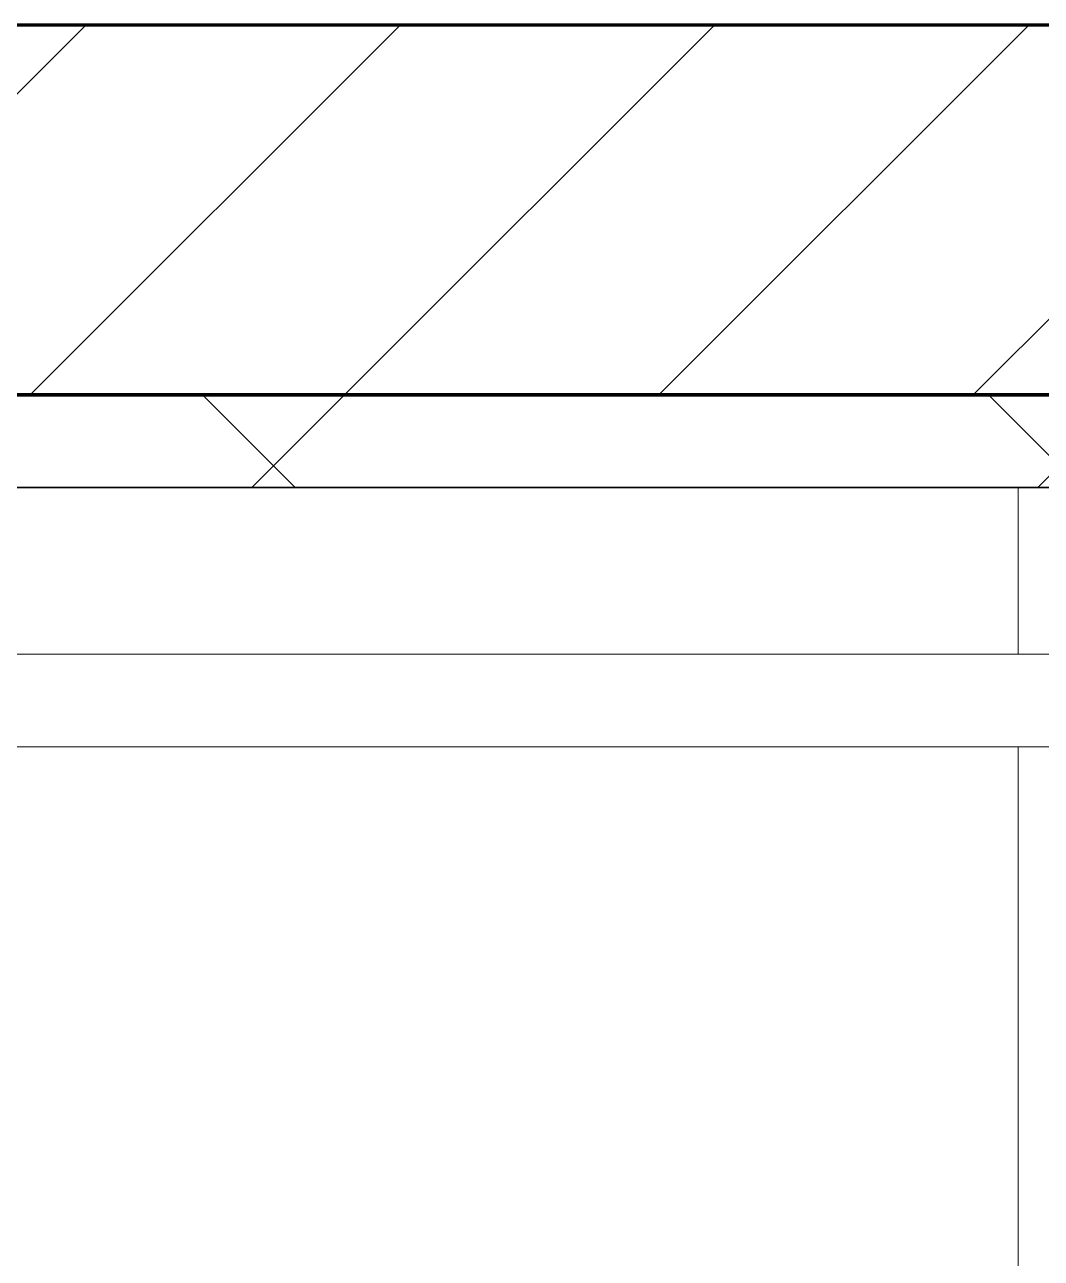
# Model space of a CAD drawing. Header units: millimetres. Extents: x -794868 to -715506, y -16735 to 22434.
# Drawn here: x -722444 to -721895, y 3603 to 4269 of the extents above; entities that cross this region are included whole.
import ezdxf

# ---------------------------------------------------------------- set-up
doc = ezdxf.new("R2010")
doc.units = ezdxf.units.MM
for name, color, linetype, lineweight in [('A-GLAZ-CURT', 2, 'Continuous', 9), ('A-WALL', 5, 'Continuous', 35), ('A-WALL-FNSH', 2, 'Continuous', 35), ('A-WALL-PATT', 1, 'Continuous', 35)]:
    doc.layers.add(name, color=color, linetype=linetype, lineweight=lineweight)

# ---------------------------------------------------------------- blocks, each defined once
blk = doc.blocks.new('System Panel - DPA-AR_Metal Ceiling Rectangular Panel-V13-4262-01 ENLARGED UPPER PLATFORM LEVEL - REFLECTED CEILING PLAN - SHEET 3')
at = {"layer": 'A-GLAZ-CURT'}
for p, q in [((-721907.37, 4019.02), (-724307.37, 4019.02)), ((-724307.37, 4019.02), (-721907.37, 4019.02)), ((-721907.37, 3929.03), (-721907.37, 4019.02)), ((-721907.37, 4019.02), (-721907.37, 3929.03)), ((-724307.37, 3929.03), (-721907.37, 3929.03)), ((-721907.37, 3929.03), (-724307.37, 3929.03))]:
    blk.add_line(p, q, dxfattribs=at)
blk = doc.blocks.new('System Panel - DPA-AR_Metal Ceiling Rectangular Panel-V14-4262-01 ENLARGED UPPER PLATFORM LEVEL - REFLECTED CEILING PLAN - SHEET 3')
at = {"layer": 'A-GLAZ-CURT'}
for p, q in [((-720978.37, 4019.02), (-721907.37, 4019.02)), ((-721907.37, 4019.02), (-721907.37, 3929.03)), ((-721907.37, 3929.03), (-721907.37, 4019.02)), ((-721907.37, 4019.02), (-720978.37, 4019.02)), ((-721907.37, 3929.03), (-720978.37, 3929.03)), ((-720978.37, 3929.03), (-721907.37, 3929.03))]:
    blk.add_line(p, q, dxfattribs=at)
blk = doc.blocks.new('System Panel - DPA-AR_Metal Ceiling Rectangular Panel-V22-4262-01 ENLARGED UPPER PLATFORM LEVEL - REFLECTED CEILING PLAN - SHEET 3')
at = {"layer": 'A-GLAZ-CURT'}
for p, q in [((-773182.37, 3879.03), (-775582.37, 3879.03)), ((-775582.37, 3879.03), (-773182.37, 3879.03)), ((-773182.37, 3279.03), (-773182.37, 3879.03)), ((-773182.37, 3879.03), (-773182.37, 3279.03))]:
    blk.add_line(p, q, dxfattribs=at)
blk = doc.blocks.new('System Panel - DPA-AR_Metal Ceiling Rectangular Panel-V27-4262-01 ENLARGED UPPER PLATFORM LEVEL - REFLECTED CEILING PLAN - SHEET 3')
at = {"layer": 'A-GLAZ-CURT'}
for p, q in [((-720978.37, 3879.03), (-721907.37, 3879.03)), ((-721907.37, 3879.03), (-721907.37, 3279.03)), ((-721907.37, 3279.03), (-721907.37, 3879.03)), ((-721907.37, 3879.03), (-720978.37, 3879.03))]:
    blk.add_line(p, q, dxfattribs=at)
blk = doc.blocks.new('PPLS-PP19_Custom Tile Pattern - Custom Tile Pattern-V75-4262-01 ENLARGED UPPER PLATFORM LEVEL - REFLECTED CEILING PLAN - SHEET 3')
at = {"layer": 'A-GLAZ-CURT'}
for p, q in [((-300, 0), (300, 0)), ((300, 0), (-300, 0)), ((195.99, 0), (213.31, 0)), ((213.31, 0), (195.99, 0)), ((230.06, 0), (300, 0)), ((-300, -50), (300, -50)), ((300, -50), (-300, -50))]:
    blk.add_line(p, q, dxfattribs=at)
for points, knots in [([(31.18, 0), (25.97, 0), (11.99, 0), (-16.92, 0), (-47.42, 0), (-65.77, 0), (-66.37, 0), (-66.38, 0)], [-4496.803627, -4496.803627, -4496.803627, -4496.803627, -4222.080604, -3745.412743, -2981.410125, -2542.574734, -2498.224237, -2498.224237, -2498.224237, -2498.224237]), ([(-36.78, 0), (-32.43, 0), (-19.22, 0), (8.83, 0), (43.36, 0), (70.92, 0), (82.12, 0), (83.66, 0)], [-6191.144455, -6191.144455, -6191.144455, -6191.144455, -5862.463379, -5340.621928, -4573.028122, -4094.177415, -3869.465285, -3869.465285, -3869.465285, -3869.465285]), ([(30.82, 0), (29.27, 0), (20.14, 0), (3.54, 0), (-16.58, 0), (-34.76, 0), (-36.04, 0)], [-10462.034656, -10462.034656, -10462.034656, -10462.034656, -10363.088938, -9884.23066, -9424.652049, -9182.880979, -9182.880979, -9182.880979, -9182.880979]), ([(45.21, 0), (44.06, 0), (37.17, 0), (24.74, 0), (2.64, 0), (-17.84, 0), (-30.57, 0), (-31.82, 0), (-32, 0)], [-4163.150107, -4163.150107, -4163.150107, -4163.150107, -4098.545751, -3766.694881, -3333.063701, -2994.501669, -2698.150104, -2614.070998, -2614.070998, -2614.070998, -2614.070998]), ([(-28.57, 0), (-26.93, 0), (-20.29, 0), (-11.45, 0), (2.08, 0), (13.15, 0), (21.24, 0), (24.62, 0), (24.72, 0), (24.72, 0)], [-5361.429781, -5361.429781, -5361.429781, -5361.429781, -5261.36855, -5050.479954, -4785.90057, -4596.498881, -4445.288762, -4384.376941, -4376.041937, -4376.041937, -4376.041937, -4376.041937]), ([(76.63, 0), (74.8, 0), (67.65, 0), (53.52, 0), (37, 0), (24.07, 0), (12.82, 0), (-2.9, 0), (-15.59, 0), (-21.25, 0)], [-3095.572228, -3095.572228, -3095.572228, -3095.572228, -2950.589685, -2634.532728, -2313.748533, -2106.613311, -1925.670641, -1617.263037, -1290.787923, -1290.787923, -1290.787923, -1290.787923]), ([(-21.22, 0), (-19.38, 0), (-10.97, 0), (8.61, 0), (15.02, 0), (22.91, 0), (31, 0), (39.04, 0), (51.19, 0), (58.74, 0), (61.34, 0), (61.45, 0)], [-2989.152759, -2989.152759, -2989.152759, -2989.152759, -2864.387349, -2439.246196, -2084.094819, -1956.422387, -1818.904206, -1645.594513, -1443.202566, -1228.752106, -1120.932285, -1120.932285, -1120.932285, -1120.932285]), ([(-20.6, 0), (-13.44, 0), (6.18, 0), (22.06, 0), (37.44, 0), (45.92, 0), (57.76, 0), (64.47, 0), (72.74, 0), (75.22, 0), (76.03, 0), (76.21, 0)], [-2129.983776, -2129.983776, -2129.983776, -2129.983776, -1716.209403, -1206.526904, -1089.329421, -901.315459, -753.071572, -495.328968, -421.953223, -334.951786, -290.452333, -290.452333, -290.452333, -290.452333]), ([(-15.19, 0), (-13.07, 0), (7.48, 0), (42.82, 0), (88.72, 0), (120.63, 0), (138.28, 0), (138.53, 0)], [-461.142613, -461.142613, -461.142613, -461.142613, -429.606584, -390.253598, -346.313304, -291.370682, -290.5735, -290.5735, -290.5735, -290.5735]), ([(-2.63, 0), (-2.47, 0), (-1.22, 0), (4.92, 0), (15.97, 0), (22.54, 0), (24.49, 0)], [-226.825321, -226.825321, -226.825321, -226.825321, -220.269177, -206.416616, -198.214427, -187.717507, -187.717507, -187.717507, -187.717507]), ([(103.09, 0), (101.08, 0), (86.31, 0), (63.34, 0), (35.84, 0), (12, 0), (3.08, 0), (-1.67, 0), (-2.25, 0)], [-375.435014, -375.435014, -375.435014, -375.435014, -369.147452, -330.153101, -307.516438, -285.83788, -246.234814, -234.646884, -234.646884, -234.646884, -234.646884]), ([(24.69, 0), (24.54, 0), (20.99, 0), (15.48, 0), (10.8, 0), (9.63, 0)], [-4368.572414, -4368.572414, -4368.572414, -4368.572414, -4306.476363, -4080.000647, -3772.857994, -3772.857994, -3772.857994, -3772.857994]), ([(18.16, 0), (19.15, 0), (24.25, 0), (25.66, 0), (26.12, 0)], [-5700.113719, -5700.113719, -5700.113719, -5700.113719, -5554.232259, -5302.431367, -5302.431367, -5302.431367, -5302.431367]), ([(114.39, 0), (114.2, 0), (112.08, 0), (105.42, 0), (92.38, 0), (85.59, 0), (74.4, 0), (62.26, 0), (51.85, 0), (43.81, 0), (29.53, 0), (20.67, 0), (18.85, 0), (18.16, 0)], [-8148.58938, -8148.58938, -8148.58938, -8148.58938, -8105.191388, -7723.759874, -7531.75727, -7135.649961, -6924.452779, -6738.82075, -6548.303034, -6314.283804, -6135.05769, -5972.647715, -5832.674503, -5832.674503, -5832.674503, -5832.674503]), ([(27.44, 0), (27.9, 0), (29.54, 0), (36.16, 0), (42, 0), (45.26, 0)], [-5037.309798, -5037.309798, -5037.309798, -5037.309798, -4887.603822, -4705.298446, -4507.066662, -4507.066662, -4507.066662, -4507.066662]), ([(27.89, 0), (29.09, 0), (33.2, 0), (41.34, 0), (46.26, 0)], [-147.777612, -147.777612, -147.777612, -147.777612, -135.792042, -119.93104, -119.93104, -119.93104, -119.93104]), ([(136.44, 0), (121.66, 0), (86.93, 0), (51.16, 0), (31.18, 0)], [-106.750556, -106.750556, -106.750556, -106.750556, -59.610984, 0, 0, 0, 0]), ([(168.37, 0), (167.68, 0), (162.47, 0), (147.02, 0), (109.77, 0), (76.86, 0), (57.82, 0), (46.51, 0), (41.18, 0), (36.02, 0), (35.54, 0), (35.54, 0)], [-543.375029, -543.375029, -543.375029, -543.375029, -530.793311, -458.593899, -401.860199, -357.622665, -341.267687, -334.000314, -326.15566, -319.318397, -317.489778, -317.489778, -317.489778, -317.489778]), ([(36.29, 0), (37.77, 0), (48.82, 0), (64.79, 0), (95.91, 0), (124.45, 0), (132.42, 0), (134.6, 0)], [-314.598523, -314.598523, -314.598523, -314.598523, -305.899624, -287.17622, -249.500363, -194.761443, -152.241002, -152.241002, -152.241002, -152.241002]), ([(46.23, 0), (48.46, 0), (57.59, 0), (71.67, 0), (84.83, 0), (86.01, 0), (92.51, 0), (94.33, 0)], [-4487.565867, -4487.565867, -4487.565867, -4487.565867, -4353.683244, -3960.84581, -3759.045785, -3336.541051, -2783.776468, -2783.776468, -2783.776468, -2783.776468]), ([(70.61, 0), (66.16, 0), (57.39, 0), (48.81, 0), (46.24, 0)], [-4647.237329, -4647.237329, -4647.237329, -4647.237329, -4326.416877, -4182.592852, -4182.592852, -4182.592852, -4182.592852]), ([(46.36, 0), (46.77, 0), (53.59, 0), (71.92, 0), (100.57, 0), (116.36, 0), (128.63, 0), (128.95, 0)], [-119.819685, -119.819685, -119.819685, -119.819685, -118.513713, -97.899267, -63.759246, -39.050993, -35.895543, -35.895543, -35.895543, -35.895543]), ([(53.18, 0), (53.06, 0), (52.27, 0), (49.47, 0), (47.03, 0)], [-622.740158, -622.740158, -622.740158, -622.740158, -566.066452, -373.644095, -373.644095, -373.644095, -373.644095]), ([(61.47, 0), (61.47, 0), (61.21, 0), (54.61, 0), (53.71, 0), (53.56, 0)], [-1113.311073, -1113.311073, -1113.311073, -1113.311073, -1096.402191, -891.204116, -747.28819, -747.28819, -747.28819, -747.28819]), ([(76.22, 0), (75.58, 0), (73.64, 0), (71.05, 0), (70.61, 0)], [-193.634889, -193.634889, -193.634889, -193.634889, -31.537676, 0, 0, 0, 0]), ([(94.4, 0), (94.4, 0), (94.64, 0), (99.11, 0), (108.97, 0), (120.79, 0), (139.94, 0), (160.7, 0), (175.86, 0), (182.04, 0)], [-2348.345796, -2348.345796, -2348.345796, -2348.345796, -2310.419338, -2233.599744, -2052.234781, -1843.028543, -1530.39897, -1095.004608, -676.539472, -676.539472, -676.539472, -676.539472]), ([(129.02, 0), (129.02, 0), (124.41, 0), (122.35, 0), (114.96, 0), (108.04, 0), (103.09, 0)], [-35.386604, -35.386604, -35.386604, -35.386604, -31.430235, -22.807238, -15.488593, 0, 0, 0, 0]), ([(157.9, 0), (156.77, 0), (151.67, 0), (143.29, 0), (134.04, 0), (126.24, 0), (118.6, 0), (114.23, 0), (111.98, 0), (105.66, 0), (105.23, 0), (105.23, 0)], [-10292.955006, -10292.955006, -10292.955006, -10292.955006, -10098.273015, -9847.788484, -9677.714971, -9567.007022, -9453.21225, -9220.200448, -9012.77275, -8966.157302, -8929.495943, -8929.495943, -8929.495943, -8929.495943]), ([(105.26, 0), (105.52, 0), (111.01, 0), (112.65, 0), (113.59, 0)], [-8920.561005, -8920.561005, -8920.561005, -8920.561005, -8814.835624, -8577.462505, -8577.462505, -8577.462505, -8577.462505]), ([(128.58, 0), (128.8, 0), (130.16, 0), (139.26, 0), (152.67, 0), (161.24, 0), (162.19, 0), (162.75, 0)], [-633.326174, -633.326174, -633.326174, -633.326174, -627.736123, -618.981161, -602.094757, -592.980799, -581.414464, -581.414464, -581.414464, -581.414464]), ([(137.1, 0), (136, 0), (133.64, 0), (129.87, 0), (129.11, 0)], [-670.405967, -670.405967, -670.405967, -670.405967, -651.020627, -640.742133, -640.742133, -640.742133, -640.742133]), ([(181.19, 0), (180.65, 0), (176.82, 0), (171, 0), (161.95, 0), (161.28, 0), (158.35, 0), (157.85, 0), (157.77, 0)], [-11150.701257, -11150.701257, -11150.701257, -11150.701257, -11105.624034, -10839.086983, -10768.332124, -10666.779182, -10580.760289, -10550.278881, -10550.278881, -10550.278881, -10550.278881]), ([(300, 0), (286.53, 0), (254.22, 0), (207.11, 0), (177.41, 0), (159.34, 0), (158.33, 0), (158.3, 0)], [-285.253232, -285.253232, -285.253232, -285.253232, -244.693688, -187.987675, -143.776725, -129.632772, -123.352749, -123.352749, -123.352749, -123.352749]), ([(159.07, 0), (159.13, 0), (160.84, 0), (165.21, 0), (174.15, 0), (185.98, 0), (208.82, 0), (219.42, 0), (230.06, 0)], [-115.643202, -115.643202, -115.643202, -115.643202, -114.681583, -87.660824, -65.295536, -41.623857, -24.459831, 0, 0, 0, 0]), ([(162.75, 0), (165.4, 0), (170.91, 0), (172.61, 0), (172.61, 0)], [-111.264224, -111.264224, -111.264224, -111.264224, -56.742688, -19.085662, -19.085662, -19.085662, -19.085662]), ([(181.98, 0), (180.66, 0), (177.83, 0), (174.27, 0), (169.67, 0), (168.99, 0)], [-8334.391347, -8334.391347, -8334.391347, -8334.391347, -8253.978395, -8152.463617, -8069.855175, -8069.855175, -8069.855175, -8069.855175]), ([(171.51, 0), (176.48, 0), (193.23, 0), (201.73, 0), (208.81, 0), (213.9, 0), (241.96, 0), (266.73, 0), (281.71, 0), (291.71, 0), (296.52, 0), (297.86, 0), (298.09, 0)], [-7971.819559, -7971.819559, -7971.819559, -7971.819559, -7784.112253, -7606.717214, -7289.299508, -7042.621073, -6582.165592, -6068.460911, -5766.029927, -5566.724884, -5280.360606, -5199.253518, -5199.253518, -5199.253518, -5199.253518]), ([(182.01, 0), (184.35, 0), (191.3, 0), (201.08, 0), (207.47, 0), (213.96, 0), (215.11, 0)], [-245.121146, -245.121146, -245.121146, -245.121146, -237.955587, -223.92608, -215.862851, -208.75215, -208.75215, -208.75215, -208.75215]), ([(215.22, 0), (214.62, 0), (210.55, 0), (203.98, 0), (191.7, 0), (183.61, 0), (182.01, 0)], [-203.825446, -203.825446, -203.825446, -203.825446, -198.527383, -184.406837, -162.427601, -157.007271, -157.007271, -157.007271, -157.007271]), ([(193.8, 0), (193.33, 0), (190.51, 0), (186.54, 0), (182.05, 0)], [-11665.349007, -11665.349007, -11665.349007, -11665.349007, -11565.880756, -11175.29977, -11175.29977, -11175.29977, -11175.29977]), ([(182.65, 0), (184.59, 0), (189.6, 0), (193.62, 0), (194.69, 0), (194.79, 0)], [-662.803921, -662.803921, -662.803921, -662.803921, -529.74427, -295.064701, -265.121568, -265.121568, -265.121568, -265.121568]), ([(247.1, 0), (246.76, 0), (245.04, 0), (238.34, 0), (226.56, 0), (221.1, 0), (202.3, 0), (188.82, 0), (182.68, 0)], [-9649.085549, -9649.085549, -9649.085549, -9649.085549, -9581.591397, -9406.094246, -9221.510254, -9016.44624, -8717.832359, -8348.542888, -8348.542888, -8348.542888, -8348.542888]), ([(300, 0), (288.22, 0), (262, 0), (230.43, 0), (219.94, 0), (219.02, 0)], [-12528.858583, -12528.858583, -12528.858583, -12528.858583, -11905.454923, -11162.864862, -10856.732305, -10856.732305, -10856.732305, -10856.732305]), ([(219.9, 0), (220.86, 0), (227.84, 0), (242.06, 0), (246.54, 0), (246.96, 0)], [-10670.940496, -10670.940496, -10670.940496, -10670.940496, -10511.382485, -9925.173265, -9834.877357, -9834.877357, -9834.877357, -9834.877357]), ([(284.76, 0), (284.76, 0), (285.09, 0), (287.47, 0), (293.59, 0), (297.76, 0), (300, 0)], [-4110.630118, -4110.630118, -4110.630118, -4110.630118, -4053.389046, -3959.664717, -3862.421465, -3746.95702, -3746.95702, -3746.95702, -3746.95702]), ([(297.38, 0), (295.84, 0), (291.62, 0), (285.38, 0), (284.87, 0)], [-4803.172655, -4803.172655, -4803.172655, -4803.172655, -4358.271401, -4143.037883, -4143.037883, -4143.037883, -4143.037883])]:
    blk.add_open_spline(points, degree=3, knots=knots, dxfattribs=at)
for points in [[(24.49, 0), (25.23, 0), (25.72, 0), (26.04, 0)], [(46.29, 0), (41.71, 0), (36.36, 0), (30.82, 0)], [(80.35, 0), (79.57, 0), (78.27, 0), (76.63, 0)], [(84.06, 0), (83.48, 0), (82.41, 0), (81.72, 0)], [(168.74, 0), (168.74, 0), (169.81, 0), (171.51, 0)], [(181.98, 0), (177.83, 0), (173.67, 0), (169.49, 0)], [(172.07, 0), (175.08, 0), (178.11, 0), (181.16, 0)], [(195.11, 0), (194.91, 0), (194.44, 0), (193.8, 0)]]:
    blk.add_open_spline(points, degree=3, dxfattribs=at)
blk = doc.blocks.new('PPLS-PP19_Custom Tile Pattern - Custom Tile Pattern-V76-4262-01 ENLARGED UPPER PLATFORM LEVEL - REFLECTED CEILING PLAN - SHEET 3')
at = {"layer": 'A-GLAZ-CURT'}
for p, q in [((-300, 0), (300, 0)), ((300, 0), (-300, 0)), ((-293.07, 0), (-282.23, 0)), ((-282.23, 0), (-293.07, 0)), ((-281.82, 0), (-275.75, 0)), ((-275.75, 0), (-281.82, 0)), ((-222.32, 0), (-205, 0)), ((-205, 0), (-222.32, 0)), ((-300, -50), (300, -50)), ((300, -50), (-300, -50))]:
    blk.add_line(p, q, dxfattribs=at)
at = {"layer": 'A-GLAZ-CURT', "flags": 128}
for points in [[(-300, 0), (-291.56, 0), (-283.3, 0)], [(-146.51, 0), (-150.63, 0), (-155.53, 0), (-160.27, 0), (-164.95, 0), (-169.65, 0), (-174.47, 0), (-179.49, 0), (-184.81, 0), (-190.44, 0), (-196.37, 0), (-202.58, 0), (-209.04, 0), (-215.73, 0), (-222.63, 0), (-229.72, 0), (-236.97, 0), (-244.39, 0), (-251.96, 0), (-259.67, 0), (-267.51, 0), (-275.48, 0), (-283.55, 0), (-291.73, 0), (-300, 0)], [(-282.23, 0), (-275.2, 0), (-267.26, 0), (-259.45, 0), (-251.77, 0), (-244.2, 0), (-236.74, 0), (-229.36, 0), (-222.06, 0), (-214.83, 0), (-207.71, 0), (-200.76, 0), (-194.02, 0), (-187.54, 0), (-181.38, 0), (-175.58, 0), (-170.25, 0), (-165.64, 0), (-162.01, 0), (-159.53, 0), (-157.46, 0), (-154.52, 0), (-149.42, 0), (-141.84, 0), (-132.81, 0), (-126.08, 0)], [(-125.17, 0), (-128.55, 0), (-134.16, 0), (-140.03, 0), (-145.5, 0)]]:
    blk.add_lwpolyline(points, dxfattribs=at)
at = {"layer": 'A-GLAZ-CURT'}
for points, knots in [([(-300, 0), (-284.65, 0), (-236.57, 0), (-174.61, 0), (-129.95, 0), (-110.8, 0), (-99.5, 0), (-91.46, 0)], [-5323.127839, -5323.127839, -5323.127839, -5323.127839, -4502.809032, -2700.551212, -1002.059161, -460.363443, 0, 0, 0, 0]), ([(-146.48, 0), (-166.6, 0), (-208.04, 0), (-262.56, 0), (-294.48, 0), (-300, 0)], [-16805.823832, -16805.823832, -16805.823832, -16805.823832, -15131.813646, -13729.592194, -13439.944408, -13439.944408, -13439.944408, -13439.944408]), ([(-146.79, 0), (-147.98, 0), (-149.3, 0), (-158.72, 0), (-174.02, 0), (-185.59, 0), (-209.77, 0), (-232.01, 0), (-255.22, 0), (-262.59, 0), (-264.9, 0), (-265.4, 0)], [-2789.261461, -2789.261461, -2789.261461, -2789.261461, -2477.344047, -2237.412286, -2029.680487, -1755.085331, -1400.429864, -858.079193, -543.655514, -208.940337, 0, 0, 0, 0]), ([(-258.6, 0), (-257.91, 0), (-254.26, 0), (-241.25, 0), (-225.99, 0), (-213.1, 0), (-200.2, 0), (-185.8, 0), (-171.77, 0), (-158.7, 0), (-157.22, 0)], [-5722.54675, -5722.54675, -5722.54675, -5722.54675, -5657.471696, -5413.335975, -5017.494783, -4832.723979, -4666.091899, -4349.945572, -4000.813434, -3840.635403, -3840.635403, -3840.635403, -3840.635403]), ([(-133.82, 0), (-135.51, 0), (-137.8, 0), (-149.31, 0), (-162.01, 0), (-177.91, 0), (-199.46, 0), (-216.65, 0), (-231.26, 0), (-233.46, 0), (-234, 0)], [-2731.647847, -2731.647847, -2731.647847, -2731.647847, -2418.507304, -2308.929706, -2113.765672, -1763.376603, -1422.553702, -978.033455, -846.069444, -682.911962, -682.911962, -682.911962, -682.911962]), ([(-233.49, 0), (-233.44, 0), (-232.38, 0), (-230.74, 0), (-225.3, 0), (-223.63, 0)], [-455.274641, -455.274641, -455.274641, -455.274641, -440.605512, -119.536984, 0, 0, 0, 0]), ([(-223.63, 0), (-219.39, 0), (-206.17, 0), (-188.58, 0), (-169.02, 0), (-156.08, 0), (-148.3, 0), (-146.48, 0)], [-5463.295695, -5463.295695, -5463.295695, -5463.295695, -5161.076232, -4739.070012, -4465.409639, -4149.119819, -4050.191805, -4050.191805, -4050.191805, -4050.191805]), ([(-152.35, 0), (-151.03, 0), (-149.12, 0), (-146.95, 0), (-146.49, 0)], [-3494.978217, -3494.978217, -3494.978217, -3494.978217, -3371.022232, -3341.352801, -3341.352801, -3341.352801, -3341.352801]), ([(-147.08, 0), (-147.38, 0), (-149.01, 0), (-150.03, 0), (-150.57, 0)], [-5319.88299, -5319.88299, -5319.88299, -5319.88299, -5298.784692, -5196.16478, -5196.16478, -5196.16478, -5196.16478]), ([(-150.34, 0), (-150.07, 0), (-148.94, 0), (-147.66, 0), (-146.54, 0)], [-4948.728362, -4948.728362, -4948.728362, -4948.728362, -4883.323924, -4701.291944, -4701.291944, -4701.291944, -4701.291944]), ([(-78.59, 0), (-79.19, 0), (-88.93, 0), (-110.94, 0), (-130.52, 0), (-147.74, 0), (-149.07, 0)], [-7541.446715, -7541.446715, -7541.446715, -7541.446715, -7508.296369, -7004.680444, -6449.282163, -6277.220794, -6277.220794, -6277.220794, -6277.220794]), ([(-148.23, 0), (-146.94, 0), (-140.15, 0), (-137.28, 0), (-133.93, 0), (-128.78, 0), (-126.5, 0)], [-6162.058746, -6162.058746, -6162.058746, -6162.058746, -6017.569127, -5560.701257, -5364.112219, -5231.017328, -5231.017328, -5231.017328, -5231.017328]), ([(-118.78, 0), (-121.86, 0), (-126.28, 0), (-136.41, 0), (-143.96, 0), (-146.58, 0)], [-5938.474035, -5938.474035, -5938.474035, -5938.474035, -5700.061948, -5508.838257, -5331.631167, -5331.631167, -5331.631167, -5331.631167]), ([(-146.58, 0), (-146.51, 0), (-145.38, 0), (-135.69, 0), (-128.29, 0), (-125.15, 0)], [-415.434909, -415.434909, -415.434909, -415.434909, -406.956646, -290.263673, 0, 0, 0, 0]), ([(-137.88, 0), (-140.56, 0), (-144.33, 0), (-146.1, 0), (-146.54, 0)], [-3187.727384, -3187.727384, -3187.727384, -3187.727384, -2919.378265, -2810.802624, -2810.802624, -2810.802624, -2810.802624]), ([(-146.49, 0), (-144.9, 0), (-139.99, 0), (-127.26, 0), (-107.3, 0), (-90.42, 0), (-75.26, 0), (-68.41, 0), (-65.12, 0), (-63.63, 0)], [-4698.296393, -4698.296393, -4698.296393, -4698.296393, -4440.880425, -4054.690705, -3793.097032, -3402.597032, -3144.956779, -3050.982048, -2969.237017, -2969.237017, -2969.237017, -2969.237017]), ([(-146.3, 0), (-142.49, 0), (-135.37, 0), (-127.33, 0), (-124.19, 0), (-123.43, 0), (-123.28, 0)], [-4046.8857, -4046.8857, -4046.8857, -4046.8857, -3839.893365, -3647.167523, -3488.92562, -3439.852845, -3439.852845, -3439.852845, -3439.852845]), ([(-78.59, 0), (-79.94, 0), (-94.53, 0), (-117.29, 0), (-141.94, 0), (-145.61, 0)], [-19130.951581, -19130.951581, -19130.951581, -19130.951581, -18935.241197, -17136.203329, -16829.876344, -16829.876344, -16829.876344, -16829.876344]), ([(-86.16, 0), (-91.37, 0), (-104.13, 0), (-122.65, 0), (-137.71, 0), (-143.86, 0), (-145.56, 0)], [-1681.3698, -1681.3698, -1681.3698, -1681.3698, -1374.161226, -945.742622, -741.901385, -560.4566, -560.4566, -560.4566, -560.4566]), ([(-127.41, 0), (-131.63, 0), (-133.16, 0), (-134.09, 0), (-134.15, 0)], [-8540.990293, -8540.990293, -8540.990293, -8540.990293, -8266.114998, -8246.473386, -8246.473386, -8246.473386, -8246.473386]), ([(-134.15, 0), (-133.32, 0), (-130.31, 0), (-117.33, 0), (-92.04, 0), (-74.02, 0), (-62.74, 0), (-60.36, 0), (-59.97, 0)], [-7657.439573, -7657.439573, -7657.439573, -7657.439573, -7293.749979, -6839.55839, -6236.997189, -5713.340575, -5140.470607, -5006.787413, -5006.787413, -5006.787413, -5006.787413]), ([(-120.13, 0), (-120.14, 0), (-120.24, 0), (-121.3, 0), (-129.25, 0), (-133.82, 0)], [-2933.992132, -2933.992132, -2933.992132, -2933.992132, -2920.575025, -2840.280255, -2731.647847, -2731.647847, -2731.647847, -2731.647847]), ([(-113.43, 0), (-113.44, 0), (-113.96, 0), (-119.73, 0), (-125.43, 0), (-127.03, 0), (-127.41, 0)], [-328.499627, -328.499627, -328.499627, -328.499627, -282.672656, -98.539552, -24.539552, 0, 0, 0, 0]), ([(-126.5, 0), (-122.44, 0), (-108.71, 0), (-93.05, 0), (-81.72, 0), (-78.6, 0)], [-5231.017328, -5231.017328, -5231.017328, -5231.017328, -4994.692869, -4542.524482, -4361.546801, -4361.546801, -4361.546801, -4361.546801]), ([(-125.15, 0), (-124.93, 0), (-121.96, 0), (-113.01, 0), (-98.9, 0), (-88.91, 0), (-81.4, 0), (-79.76, 0)], [-3362.7396, -3362.7396, -3362.7396, -3362.7396, -3342.215224, -3074.362186, -2902.289527, -2605.247022, -2522.0547, -2522.0547, -2522.0547, -2522.0547]), ([(-122.08, 0), (-122.01, 0), (-121.69, 0), (-121.2, 0), (-120.88, 0)], [-3136.336417, -3136.336417, -3136.336417, -3136.336417, -3110.304437, -3035.164275, -3035.164275, -3035.164275, -3035.164275]), ([(-78.6, 0), (-87.77, 0), (-99.69, 0), (-114.02, 0), (-117.28, 0), (-118.78, 0)], [-731.099888, -731.099888, -731.099888, -731.099888, -229.489605, -116.330425, 0, 0, 0, 0]), ([(-117.74, 0), (-117.19, 0), (-114.78, 0), (-113.43, 0), (-113.43, 0)], [-821.249067, -821.249067, -821.249067, -821.249067, -394.672656, -330.879064, -330.879064, -330.879064, -330.879064]), ([(-36.62, 0), (-36.62, 0), (-40.35, 0), (-44.32, 0), (-58.97, 0), (-85.2, 0), (-107.61, 0), (-116.56, 0), (-117.56, 0)], [-4069.478503, -4069.478503, -4069.478503, -4069.478503, -3858.647035, -3538.256648, -2842.901703, -2193.204658, -1433.981041, -985.49888, -985.49888, -985.49888, -985.49888]), ([(-115.82, 0), (-114.96, 0), (-110.41, 0), (-96.78, 0), (-71.33, 0), (-42.53, 0), (-12.78, 0), (4.23, 0), (9.64, 0), (10.14, 0), (10.18, 0)], [-5724.064692, -5724.064692, -5724.064692, -5724.064692, -5430.283136, -5103.229623, -4799.173296, -4065.652676, -3589.737505, -3285.047089, -3066.359526, -3044.715262, -3044.715262, -3044.715262, -3044.715262]), ([(-78.93, 0), (-84.8, 0), (-96.1, 0), (-112.01, 0), (-114.94, 0), (-115.63, 0)], [-1096.097494, -1096.097494, -1096.097494, -1096.097494, -789.402658, -501.969187, -243.577221, -243.577221, -243.577221, -243.577221]), ([(-91.46, 0), (-90.09, 0), (-84.7, 0), (-77.43, 0), (-72.73, 0), (-72.64, 0), (-72.64, 0)], [-19832.387487, -19832.387487, -19832.387487, -19832.387487, -19753.885894, -19541.04734, -19478.625389, -19471.062469, -19471.062469, -19471.062469, -19471.062469]), ([(-29.03, 0), (-33.97, 0), (-43.74, 0), (-56.37, 0), (-71.66, 0), (-77.83, 0), (-82.66, 0), (-83.28, 0), (-83.28, 0)], [-2680.714891, -2680.714891, -2680.714891, -2680.714891, -2413.671296, -2161.752162, -2006.592567, -1646.621388, -1424.436217, -1393.971743, -1393.971743, -1393.971743, -1393.971743]), ([(-83.28, 0), (-83.28, 0), (-82.95, 0), (-80.89, 0), (-79.53, 0)], [-1393.4169, -1393.4169, -1393.4169, -1393.4169, -1353.722004, -1286.743147, -1286.743147, -1286.743147, -1286.743147]), ([(-63.96, 0), (-64.13, 0), (-69.95, 0), (-75.65, 0), (-78.61, 0)], [-2171.769325, -2171.769325, -2171.769325, -2171.769325, -2007.031671, -1830.862243, -1830.862243, -1830.862243, -1830.862243]), ([(9.32, 0), (9.08, 0), (7.65, 0), (2.57, 0), (-12.23, 0), (-25.64, 0), (-40, 0), (-56.24, 0), (-69.56, 0), (-76.57, 0), (-78.61, 0)], [-2922.926651, -2922.926651, -2922.926651, -2922.926651, -2882.788014, -2720.818881, -2518.50168, -2125.455881, -1792.521578, -1466.981642, -1208.454564, -1101.811284, -1101.811284, -1101.811284, -1101.811284]), ([(-78.6, 0), (-75.06, 0), (-70.05, 0), (-65.93, 0), (-65.07, 0)], [-2502.305483, -2502.305483, -2502.305483, -2502.305483, -2322.099534, -2241.8264, -2241.8264, -2241.8264, -2241.8264]), ([(-78.57, 0), (-74.53, 0), (-62.92, 0), (-48.14, 0), (-36.49, 0), (-33.57, 0), (-29.94, 0), (-28.57, 0)], [-1271.235798, -1271.235798, -1271.235798, -1271.235798, -1073.56893, -651.549973, -296.515819, -83.513472, 0, 0, 0, 0]), ([(-78.48, 0), (-72.44, 0), (-61.77, 0), (-54.4, 0), (-48.53, 0), (-30.79, 0), (-18.03, 0), (8.61, 0), (15.02, 0), (22.91, 0), (31, 0), (39.04, 0), (51.19, 0), (58.74, 0), (61.34, 0), (61.45, 0)], [-4359.181107, -4359.181107, -4359.181107, -4359.181107, -4008.285538, -3689.699207, -3546.54457, -3315.260113, -2864.387349, -2439.246196, -2084.094819, -1956.422387, -1818.904206, -1645.594513, -1443.202566, -1228.752106, -1120.932285, -1120.932285, -1120.932285, -1120.932285]), ([(-36.33, 0), (-36.43, 0), (-37.27, 0), (-45.02, 0), (-46.13, 0), (-60.59, 0), (-72.27, 0), (-78.11, 0)], [-1855.773136, -1855.773136, -1855.773136, -1855.773136, -1810.870157, -1672.078046, -1405.135169, -1060.00838, -740.068933, -740.068933, -740.068933, -740.068933]), ([(-26.75, 0), (-27.82, 0), (-36.18, 0), (-52.86, 0), (-68.54, 0), (-77.81, 0)], [-8718.362214, -8718.362214, -8718.362214, -8718.362214, -8532.293389, -8073.216054, -7555.913918, -7555.913918, -7555.913918, -7555.913918]), ([(-66.39, 0), (-66.39, 0), (-63.63, 0), (-53.63, 0), (-34.42, 0), (-29.82, 0), (-29.19, 0)], [-2493.31794, -2493.31794, -2493.31794, -2493.31794, -2315.303971, -1809.437387, -963.711516, -666.19313, -666.19313, -666.19313, -666.19313]), ([(31.18, 0), (25.97, 0), (11.99, 0), (-16.92, 0), (-47.42, 0), (-65.77, 0), (-66.37, 0), (-66.38, 0)], [-4496.803627, -4496.803627, -4496.803627, -4496.803627, -4222.080604, -3745.412743, -2981.410125, -2542.574734, -2498.224237, -2498.224237, -2498.224237, -2498.224237]), ([(-63.63, 0), (-61.49, 0), (-57.39, 0), (-54.49, 0), (-45.2, 0), (-40.79, 0), (-40.46, 0), (-40.44, 0)], [-2969.237017, -2969.237017, -2969.237017, -2969.237017, -2851.217951, -2734.127174, -2474.780881, -2410.990208, -2350.645972, -2350.645972, -2350.645972, -2350.645972]), ([(-58.83, 0), (-58.37, 0), (-57.29, 0), (-54.23, 0), (-46.33, 0), (-42.62, 0), (-41.76, 0)], [-4859.52896, -4859.52896, -4859.52896, -4859.52896, -4680.891996, -4469.85053, -4321.566175, -4270.495146, -4270.495146, -4270.495146, -4270.495146]), ([(-51.83, 0), (-51.83, 0), (-51.78, 0), (-47.4, 0), (-46.01, 0), (-40.22, 0), (-36.78, 0)], [-632.814994, -632.814994, -632.814994, -632.814994, -627.965721, -508.377888, -260.442412, 0, 0, 0, 0]), ([(57.15, 0), (55.9, 0), (48.66, 0), (37, 0), (24.07, 0), (12.82, 0), (-2.9, 0), (-20.62, 0), (-32.81, 0), (-44.85, 0), (-51.43, 0), (-51.79, 0)], [-2702.20573, -2702.20573, -2702.20573, -2702.20573, -2634.532728, -2313.748533, -2106.613311, -1925.670641, -1617.263037, -1290.787923, -1039.307308, -819.71621, -644.910881, -644.910881, -644.910881, -644.910881]), ([(-41.76, 0), (-39.9, 0), (-37.72, 0), (-36.92, 0), (-36.77, 0)], [-4270.495146, -4270.495146, -4270.495146, -4270.495146, -4161.040818, -4106.245333, -4106.245333, -4106.245333, -4106.245333])]:
    blk.add_open_spline(points, degree=3, knots=knots, dxfattribs=at)
for points in [[(-146.48, 0), (-144.75, 0), (-142.54, 0), (-138.62, 0)], [(-79.08, 0), (-81.43, 0), (-83.78, 0), (-86.16, 0)], [(-72.93, 0), (-74.4, 0), (-76.16, 0), (-78.11, 0)], [(-39.84, 0), (-39.08, 0), (-38.11, 0), (-37.36, 0)]]:
    blk.add_open_spline(points, degree=3, dxfattribs=at)
blk = doc.blocks.new('*U685')
at = {"layer": 'A-GLAZ-CURT', "rotation": 180}
for name, p in [('PPLS-PP19_Custom Tile Pattern - Custom Tile Pattern-V76-4262-01 ENLARGED UPPER PLATFORM LEVEL - REFLECTED CEILING PLAN - SHEET 3', (22200, 440)), ('PPLS-PP19_Custom Tile Pattern - Custom Tile Pattern-V75-4262-01 ENLARGED UPPER PLATFORM LEVEL - REFLECTED CEILING PLAN - SHEET 3', (22800, 440))]:
    blk.add_blockref(name, p, dxfattribs=at)
at = {"layer": 'A-GLAZ-CURT'}
for name, p in [('System Panel - DPA-AR_Metal Ceiling Rectangular Panel-V13-4262-01 ENLARGED UPPER PLATFORM LEVEL - REFLECTED CEILING PLAN - SHEET 3', (744682.37, -3579.02)), ('System Panel - DPA-AR_Metal Ceiling Rectangular Panel-V14-4262-01 ENLARGED UPPER PLATFORM LEVEL - REFLECTED CEILING PLAN - SHEET 3', (744682.37, -3579.02)), ('System Panel - DPA-AR_Metal Ceiling Rectangular Panel-V22-4262-01 ENLARGED UPPER PLATFORM LEVEL - REFLECTED CEILING PLAN - SHEET 3', (795957.37, -3579.02)), ('System Panel - DPA-AR_Metal Ceiling Rectangular Panel-V27-4262-01 ENLARGED UPPER PLATFORM LEVEL - REFLECTED CEILING PLAN - SHEET 3', (744682.37, -3579.02))]:
    blk.add_blockref(name, p, dxfattribs=at)

msp = doc.modelspace()

# ---------------------------------------------------------------- hatches: boundary and pattern name
at = {"layer": 'A-WALL-PATT', "lineweight": 9}
h = msp.add_hatch(dxfattribs=at)
h.set_pattern_fill('FP_2', color=256, style=0, pattern_type=2)
h.set_pattern_definition([(45, (0, 0), (-84.852814, 84.852814), [])])
h.paths.add_polyline_path([(-720978.37, 4069.02), (-720978.37, 4269.02), (-726502.04, 4269.02), (-726502.04, 4069.02), (-721114.12, 4069.02)])
h = msp.add_hatch(dxfattribs=at)
h.set_pattern_fill('FP_3', color=256, style=0, pattern_type=2)
h.set_pattern_definition([(45, (0, 0), (-212.13203, 212.13203), []), (135, (0, 0), (-212.13203, -212.13203), [])])
h.paths.add_polyline_path([(-721521.38, 4019.02), (-720978.37, 4019.02), (-720978.37, 4069.02), (-726752.04, 4069.02), (-726752.04, 4019.02), (-721657.13, 4019.02)])

# ---------------------------------------------------------------- linework, layer by layer
at = {"layer": 'A-WALL', "color": 7, "lineweight": 70}
for p, q in [((-726502.04, 4269.02), (-720978.37, 4269.02)), ((-720978.37, 4069.02), (-726502.04, 4069.02)), ((-726502.04, 4069.02), (-720978.37, 4069.02))]:
    msp.add_line(p, q, dxfattribs=at)
at = {"layer": 'A-WALL-FNSH', "color": 250}
msp.add_line((-720978.37, 4019.02), (-726752.04, 4019.02), dxfattribs=at)

# ---------------------------------------------------------------- block references
msp.add_blockref('*U685', (-744682.37, 3579.02))

doc.saveas('drawing.dxf')
